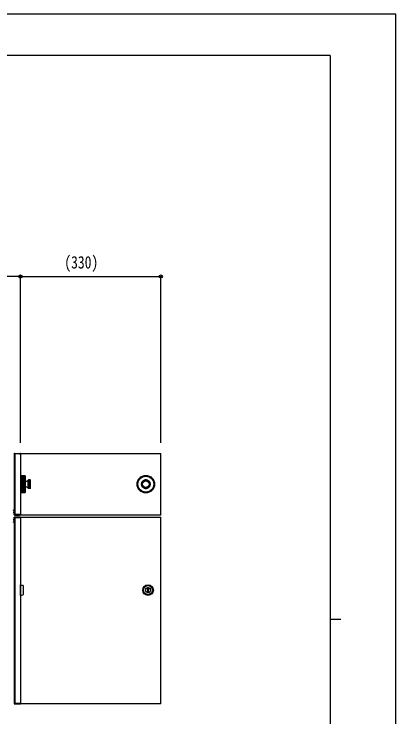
# Model space of a CAD drawing. Units: millimetres, scale not verified. Extents: x -2102 to 2102, y -1485 to 1485.
# Drawn here: x 1204 to 2102, y -167 to 1485 of the extents above; entities that cross this region are included whole.
import ezdxf
from ezdxf.enums import TextEntityAlignment as Align

# ---------------------------------------------------------------- set-up
doc = ezdxf.new("R2010")
doc.units = ezdxf.units.MM
doc.header["$LTSCALE"] = 8
for name, color, linetype in [('0-3_YKK_A1', 4, 'Continuous'), ('0-4_YKK_D', 6, 'Continuous'), ('0-5_YKK_ZWAK', 7, 'Continuous')]:
    doc.layers.add(name, color=color, linetype=linetype)
doc.styles.add('ＭＳ ゴシック', font='')
doc.styles.get('ＭＳ ゴシック').set_extended_font_data('MS Gothic')

msp = doc.modelspace()

# ---------------------------------------------------------------- linework, layer by layer
at = {"layer": '0-3_YKK_A1'}
for p, q in [((1204.403, 451.287), (1204.403, 308.287)), ((1204.403, 451.287), (1204.803, 451.287)), ((1204.793, 452.287), (1204.793, 451.487)), ((1204.793, 452.287), (1205.043, 452.287)), ((1204.803, 451.487), (1204.793, 451.487)), ((1204.803, 451.487), (1204.803, 451.287)), ((1205.043, 452.287), (1205.203, 452.287)), ((1205.043, 452.287), (1205.043, 452.22)), ((1205.203, 452.287), (1549.436, 452.287)), ((1205.339, 451.487), (1205.339, 449.287)), ((1205.339, 447.287), (1205.339, 449.287)), ((1206.139, 447.287), (1205.339, 447.287)), ((1206.139, 452.287), (1206.339, 452.287)), ((1206.139, 451.487), (1206.339, 451.487)), ((1206.139, 451.487), (1206.139, 449.287)), ((1206.139, 449.287), (1206.139, 447.287)), ((1206.339, 452.287), (1206.339, 451.487)), ((1206.339, 452.287), (1210.679, 452.287)), ((1210.679, 451.487), (1206.339, 451.487)), ((1206.339, 451.287), (1206.339, 308.287)), ((1210.679, 451.287), (1206.339, 451.287)), ((1210.679, 451.487), (1210.679, 452.287)), ((1210.679, 452.287), (1216.939, 452.287)), ((1216.939, 451.487), (1210.679, 451.487)), ((1218.139, 451.287), (1210.679, 451.287)), ((1216.939, 451.487), (1216.939, 452.287)), ((1216.939, 452.287), (1218.539, 452.287)), ((1216.939, 451.487), (1218.539, 451.487)), ((1219.339, 451.287), (1218.139, 451.287)), ((1218.539, 451.487), (1218.539, 451.287)), ((1219.339, 451.487), (1219.339, 451.287)), ((1219.339, 451.287), (1219.339, 308.287)), ((1549.436, 307.287), (1549.436, 452.287)), ((1219.339, 400.289), (1219.339, 359.289)), ((1220.239, 400.289), (1219.339, 400.289)), ((1220.239, 400.289), (1220.239, 359.289)), ((1220.239, 359.789), (1220.239, 399.789)), ((1220.239, 399.789), (1221.239, 399.789)), ((1221.739, 399.289), (1230.039, 399.289)), ((1230.143, 399.284), (1221.739, 399.284)), ((1230.145, 399.284), (1221.739, 399.284)), ((1221.739, 360.289), (1221.739, 399.284)), ((1230.317, 399.25), (1221.739, 399.25)), ((1230.514, 399.17), (1221.739, 399.17)), ((1230.667, 399.068), (1221.739, 399.068)), ((1230.825, 398.908), (1221.739, 398.908)), ((1230.933, 398.739), (1221.739, 398.739)), ((1231.017, 398.5), (1221.739, 398.5)), ((1231.039, 398.266), (1221.739, 398.266)), ((1231.039, 397.951), (1221.739, 397.951)), ((1231.039, 397.652), (1221.739, 397.652)), ((1231.039, 397.263), (1221.739, 397.263)), ((1231.039, 396.902), (1221.739, 396.902)), ((1231.039, 361.289), (1231.039, 398.289)), ((1231.039, 396.442), (1221.739, 396.442)), ((1231.039, 396.023), (1221.739, 396.023)), ((1231.039, 395.494), (1221.739, 395.494)), ((1231.039, 395.019), (1221.739, 395.019)), ((1231.039, 394.427), (1221.739, 394.427)), ((1231.039, 393.9), (1221.739, 393.9)), ((1231.039, 393.248), (1221.739, 393.248)), ((1231.039, 392.673), (1221.739, 392.673)), ((1231.039, 391.967), (1221.739, 391.967)), ((1231.039, 391.348), (1221.739, 391.348)), ((1231.039, 390.594), (1221.739, 390.594)), ((1231.039, 389.936), (1221.739, 389.936)), ((1231.039, 389.138), (1221.739, 389.138)), ((1231.039, 388.446), (1221.739, 388.446)), ((1231.039, 387.611), (1221.739, 387.611)), ((1231.039, 386.89), (1221.739, 386.89)), ((1231.039, 386.024), (1221.739, 386.024)), ((1231.039, 385.28), (1221.739, 385.28)), ((1231.039, 384.39), (1221.739, 384.39)), ((1231.039, 383.628), (1221.739, 383.628)), ((1231.039, 382.721), (1221.739, 382.721)), ((1231.039, 381.947), (1221.739, 381.947)), ((1231.039, 381.03), (1221.739, 381.03)), ((1231.039, 380.25), (1221.739, 380.25)), ((1231.139, 369.989), (1231.139, 389.589)), ((1237.739, 370.289), (1237.739, 389.289)), ((1242.239, 389.789), (1238.239, 389.789)), ((1238.239, 388.802), (1238.239, 389.478)), ((1242.964, 389.478), (1238.239, 389.478)), ((1243.239, 388.802), (1238.239, 388.802)), ((1238.239, 386.777), (1238.239, 388.048)), ((1243.239, 388.048), (1238.239, 388.048)), ((1243.239, 386.777), (1238.239, 386.777)), ((1238.239, 383.909), (1238.239, 385.621)), ((1243.239, 385.621), (1238.239, 385.621)), ((1243.239, 383.909), (1238.239, 383.909)), ((1238.239, 380.544), (1238.239, 382.491)), ((1243.239, 382.491), (1238.239, 382.491)), ((1243.239, 380.544), (1238.239, 380.544)), ((1243.239, 370.789), (1243.239, 388.789)), ((1231.039, 379.329), (1221.739, 379.329)), ((1231.039, 378.549), (1221.739, 378.549)), ((1231.039, 377.631), (1221.739, 377.631)), ((1231.039, 376.858), (1221.739, 376.858)), ((1231.039, 375.951), (1221.739, 375.951)), ((1231.039, 375.189), (1221.739, 375.189)), ((1231.039, 374.299), (1221.739, 374.299)), ((1231.039, 373.555), (1221.739, 373.555)), ((1231.039, 372.689), (1221.739, 372.689)), ((1231.039, 371.968), (1221.739, 371.968)), ((1231.039, 371.133), (1221.739, 371.133)), ((1231.039, 370.441), (1221.739, 370.441)), ((1231.039, 369.643), (1221.739, 369.643)), ((1231.039, 368.985), (1221.739, 368.985)), ((1231.039, 368.23), (1221.739, 368.23)), ((1231.039, 367.611), (1221.739, 367.611)), ((1231.039, 366.906), (1221.739, 366.906)), ((1231.039, 366.33), (1221.739, 366.33)), ((1231.039, 365.679), (1221.739, 365.679)), ((1231.039, 365.152), (1221.739, 365.152)), ((1231.039, 364.56), (1221.739, 364.56)), ((1231.039, 364.085), (1221.739, 364.085)), ((1231.039, 363.556), (1221.739, 363.556)), ((1243.239, 379.035), (1238.239, 379.035)), ((1238.239, 379.035), (1238.239, 377.088)), ((1243.239, 377.088), (1238.239, 377.088)), ((1243.239, 375.67), (1238.239, 375.67)), ((1238.239, 375.67), (1238.239, 373.958)), ((1243.239, 373.958), (1238.239, 373.958)), ((1238.239, 372.802), (1238.239, 371.531)), ((1243.239, 372.802), (1238.239, 372.802)), ((1243.239, 371.531), (1238.239, 371.531)), ((1238.239, 370.777), (1238.239, 370.1)), ((1243.239, 370.777), (1238.239, 370.777)), ((1242.964, 370.1), (1238.239, 370.1)), ((1242.239, 369.789), (1238.239, 369.789)), ((1220.239, 359.289), (1219.339, 359.289)), ((1220.239, 359.789), (1221.239, 359.789)), ((1231.039, 363.137), (1221.739, 363.137)), ((1231.039, 362.676), (1221.739, 362.676)), ((1231.039, 362.316), (1221.739, 362.316)), ((1231.039, 361.927), (1221.739, 361.927)), ((1231.039, 361.628), (1221.739, 361.628)), ((1231.039, 361.313), (1221.739, 361.313)), ((1231.017, 361.078), (1221.739, 361.078)), ((1230.933, 360.84), (1221.739, 360.84)), ((1230.825, 360.671), (1221.739, 360.671)), ((1230.667, 360.511), (1221.739, 360.511)), ((1230.514, 360.409), (1221.739, 360.409)), ((1230.317, 360.329), (1221.739, 360.329)), ((1230.143, 360.295), (1221.739, 360.295)), ((1221.739, 360.289), (1230.039, 360.289)), ((1204.403, 308.287), (1204.803, 308.287)), ((1204.403, 301.287), (1204.403, -135.713)), ((1204.403, 301.287), (1204.803, 301.287)), ((1204.793, 308.087), (1204.793, 307.287)), ((1204.793, 308.087), (1204.803, 308.087)), ((1205.043, 307.287), (1204.793, 307.287)), ((1204.793, 302.287), (1204.793, 301.487)), ((1204.793, 302.287), (1205.043, 302.287)), ((1204.803, 301.487), (1204.793, 301.487)), ((1204.803, 308.087), (1204.803, 308.287)), ((1204.803, 301.487), (1204.803, 301.287)), ((1204.839, 297.287), (1204.839, 301.487)), ((1204.839, 297.287), (1204.839, 301.487)), ((1205.043, 307.353), (1205.043, 307.287)), ((1205.043, 307.287), (1205.203, 307.287)), ((1205.043, 302.287), (1205.203, 302.287)), ((1205.043, 302.287), (1205.043, 302.22)), ((1549.436, 307.287), (1205.203, 307.287)), ((1205.203, 302.287), (1549.436, 302.287)), ((1205.339, 310.287), (1205.339, 312.287)), ((1205.339, 308.087), (1205.339, 310.287)), ((1217.839, 302.287), (1205.639, 302.287)), ((1217.839, 302.287), (1205.639, 302.287)), ((1205.839, 301.487), (1205.639, 301.487)), ((1205.639, 297.287), (1205.639, 301.487)), ((1205.839, 301.487), (1205.639, 301.487)), ((1205.639, 297.287), (1205.639, 301.487)), ((1205.839, 301.487), (1217.839, 301.487)), ((1205.839, 301.487), (1217.839, 301.487)), ((1206.139, 308.087), (1206.139, 310.287)), ((1206.139, 308.087), (1206.339, 308.087)), ((1206.139, 307.287), (1206.339, 307.287)), ((1210.679, 308.287), (1206.339, 308.287)), ((1206.339, 307.287), (1206.339, 308.087)), ((1210.679, 308.087), (1206.339, 308.087)), ((1206.339, 307.287), (1210.679, 307.287)), ((1206.339, 301.487), (1206.339, 302.287)), ((1206.339, 301.487), (1206.339, 302.287)), ((1206.339, 301.287), (1206.339, -135.713)), ((1218.539, 301.287), (1206.339, 301.287)), ((1206.339, 301.287), (1206.339, -135.713)), ((1218.539, 301.287), (1206.339, 301.287)), ((1218.139, 308.287), (1210.679, 308.287)), ((1216.939, 308.087), (1210.679, 308.087)), ((1216.939, 308.087), (1216.939, 307.287)), ((1218.539, 308.087), (1216.939, 308.087)), ((1218.539, 307.287), (1216.939, 307.287)), ((1217.839, 302.287), (1218.339, 302.287)), ((1217.839, 302.287), (1218.339, 302.287)), ((1218.339, 301.487), (1217.839, 301.487)), ((1218.339, 301.487), (1217.839, 301.487)), ((1219.339, 308.287), (1218.139, 308.287)), ((1218.339, 302.287), (1218.339, 301.487)), ((1218.339, 302.287), (1218.539, 302.287)), ((1218.339, 302.287), (1218.339, 301.487)), ((1218.339, 302.287), (1218.539, 302.287)), ((1218.339, 301.487), (1218.539, 301.487)), ((1218.339, 301.487), (1218.539, 301.487)), ((1218.539, 308.087), (1218.539, 308.287)), ((1218.539, 301.487), (1218.539, 301.287)), ((1219.339, 301.487), (1218.539, 301.487)), ((1218.539, 301.487), (1218.539, 301.287)), ((1219.339, 301.487), (1218.539, 301.487)), ((1219.339, 301.287), (1218.539, 301.287)), ((1219.339, 301.287), (1218.539, 301.287)), ((1219.339, 308.087), (1219.339, 308.287)), ((1219.339, 301.487), (1219.339, 301.287)), ((1219.339, 301.487), (1219.339, 301.287)), ((1549.436, -136.713), (1549.436, 302.287)), ((1204.839, 297.287), (1205.639, 297.287)), ((1204.839, 297.287), (1205.639, 297.287)), ((1204.839, 280.287), (1204.839, -114.713)), ((1206.339, 280.287), (1204.839, 280.287)), ((1219.339, 143.287), (1219.839, 143.287)), ((1219.339, 118.287), (1219.339, 143.287)), ((1219.839, 118.287), (1219.839, 143.287)), ((1225.539, 141.376), (1225.539, 120.198)), ((1206.339, -114.713), (1204.839, -114.713)), ((1204.839, -131.713), (1204.839, -135.913)), ((1204.839, -131.713), (1205.639, -131.713)), ((1204.839, -131.713), (1204.839, -135.913)), ((1204.839, -131.713), (1205.639, -131.713)), ((1205.639, -131.713), (1205.639, -135.913)), ((1205.639, -131.713), (1205.639, -135.913)), ((1204.403, -135.713), (1204.803, -135.713)), ((1204.793, -135.913), (1204.793, -136.713)), ((1204.793, -135.913), (1204.803, -135.913)), ((1205.043, -136.713), (1204.793, -136.713)), ((1204.803, -135.913), (1204.803, -135.713)), ((1205.043, -136.647), (1205.043, -136.713)), ((1205.043, -136.713), (1205.203, -136.713)), ((1549.436, -136.713), (1205.203, -136.713)), ((1205.639, -135.913), (1205.839, -135.913)), ((1205.839, -135.913), (1205.639, -135.913)), ((1205.639, -135.913), (1205.839, -135.913)), ((1205.839, -135.913), (1205.639, -135.913)), ((1205.839, -136.713), (1205.639, -136.713)), ((1205.839, -136.713), (1205.639, -136.713)), ((1217.839, -135.913), (1205.839, -135.913)), ((1217.839, -135.913), (1205.839, -135.913)), ((1205.839, -136.713), (1217.839, -136.713)), ((1205.839, -136.713), (1217.839, -136.713)), ((1218.539, -135.713), (1206.339, -135.713)), ((1218.539, -135.713), (1206.339, -135.713)), ((1206.339, -135.913), (1206.339, -136.713)), ((1206.339, -135.913), (1206.339, -136.713)), ((1217.839, -135.913), (1218.339, -135.913)), ((1217.839, -135.913), (1218.339, -135.913)), ((1218.539, -135.913), (1218.339, -135.913)), ((1218.539, -135.913), (1218.339, -135.913)), ((1218.539, -136.713), (1218.339, -136.713)), ((1218.539, -136.713), (1218.339, -136.713)), ((1218.539, -135.913), (1218.539, -135.713)), ((1218.539, -135.913), (1218.539, -135.713)), ((1219.339, -135.913), (1219.339, -135.713)), ((1219.339, -135.913), (1219.339, -135.713))]:
    msp.add_line(p, q, dxfattribs=at)
for points in [[(1204.803, 451.487), (1204.811, 451.643), (1204.833, 451.793), (1204.87, 451.931), (1204.92, 452.052), (1204.981, 452.152), (1205.05, 452.226), (1205.125, 452.271), (1205.203, 452.287)], [(1204.803, 308.087), (1204.811, 307.931), (1204.833, 307.78), (1204.87, 307.642), (1204.92, 307.521), (1204.981, 307.421), (1205.05, 307.347), (1205.125, 307.302), (1205.203, 307.287)], [(1204.803, 301.487), (1204.811, 301.643), (1204.833, 301.793), (1204.87, 301.931), (1204.92, 302.052), (1204.981, 302.152), (1205.05, 302.226), (1205.125, 302.271), (1205.203, 302.287)], [(1205.339, 312.287), (1206.139, 312.287), (1206.139, 310.287)], [(1210.679, 308.087), (1210.679, 307.287), (1216.939, 307.287)], [(1219.339, 301.287), (1219.339, -135.713), (1218.539, -135.713)], [(1219.339, 301.287), (1219.339, -135.713), (1218.539, -135.713)], [(1219.839, 143.287), (1222.939, 142.456), (1225.169, 141.859)], [(1219.339, 118.287), (1219.839, 118.287), (1222.939, 119.117), (1225.169, 119.715)], [(1204.803, -135.913), (1204.811, -136.069), (1204.833, -136.22), (1204.87, -136.358), (1204.92, -136.479), (1204.981, -136.579), (1205.05, -136.653), (1205.125, -136.698), (1205.203, -136.713)], [(1218.339, -135.913), (1218.339, -136.713), (1217.839, -136.713)], [(1218.339, -135.913), (1218.339, -136.713), (1217.839, -136.713)]]:
    msp.add_lwpolyline(points, dxfattribs=at)
msp.add_lwpolyline([(1518.536, 135.787), (1518.536, 125.787), (1520.336, 125.787), (1520.336, 135.787)], close=True, dxfattribs=at)
for centre, radius in [((1514.236, 379.787), 20.5), ((1514.236, 379.787), 20), ((1514.236, 379.787), 18.5), ((1514.236, 379.787), 10.1), ((1514.236, 379.787), 9), ((1514.236, 379.787), 8.1), ((1514.236, 379.787), 8), ((1519.436, 130.787), 12.5), ((1519.436, 130.787), 11.072), ((1519.436, 130.787), 10.589), ((1519.436, 130.787), 6), ((1519.436, 130.787), 5.7)]:
    msp.add_circle(centre, radius, dxfattribs=at)
for centre, radius, start, end in [((1206.139, 451.487), 0.8, 90, 180), ((1218.539, 451.487), 0.8, 0, 90), ((1221.239, 399.289), 0.5, 0, 90), ((1230.039, 398.289), 1, 0, 90), ((1504.487, 396.672), 0.3, 210, 30), ((1514.236, 379.787), 19.5, 115.88148, 119.11852), ((1505.996, 397.457), 0.3, 205, 25), ((1514.236, 379.787), 19.5, 110.88148, 114.11852), ((1507.568, 398.108), 0.3, 200, 20), ((1514.236, 379.787), 19.5, 105.88148, 109.11852), ((1509.19, 398.62), 0.3, 195, 15), ((1514.236, 379.787), 19.5, 100.88148, 104.11852), ((1510.85, 398.988), 0.3, 190, 10), ((1514.236, 379.787), 19.5, 95.88148, 99.11852), ((1512.537, 399.21), 0.3, 185, 5), ((1514.236, 379.787), 19.5, 90.88148, 94.11852), ((1514.236, 399.284), 0.3, 180, 0), ((1514.236, 379.787), 19.5, 85.88148, 89.11852), ((1515.936, 399.21), 0.3, 175, 355), ((1514.236, 379.787), 19.5, 80.88148, 84.11852), ((1517.622, 398.988), 0.3, 170, 350), ((1514.236, 379.787), 19.5, 75.88148, 79.11852), ((1519.283, 398.62), 0.3, 165, 345), ((1514.236, 379.787), 19.5, 70.88148, 74.11852), ((1520.905, 398.108), 0.3, 160, 340), ((1514.236, 379.787), 19.5, 65.88148, 69.11852), ((1522.476, 397.457), 0.3, 155, 335), ((1514.236, 379.787), 19.5, 60.88148, 64.11852), ((1523.985, 396.672), 0.3, 150, 330), ((1219.939, 389.784), 0.3, 271, 0), ((1230.939, 389.589), 0.2, 0, 60), ((1233.35, 394.978), 8, 253.95721, 303.27409), ((1231.639, 387.676), 0.5, 180, 256.81404), ((1238.239, 389.289), 0.5, 90, 180), ((1242.239, 388.789), 1, 0, 90), ((1514.236, 379.787), 19.5, 175.88148, 179.11852), ((1494.739, 379.787), 0.3, 270, 90), ((1494.813, 381.486), 0.3, 265, 85), ((1514.236, 379.787), 19.5, 170.88148, 174.11852), ((1495.035, 383.172), 0.3, 260, 80), ((1514.236, 379.787), 19.5, 165.88148, 169.11852), ((1495.403, 384.833), 0.3, 255, 75), ((1514.236, 379.787), 19.5, 160.88148, 164.11852), ((1495.914, 386.455), 0.3, 250, 70), ((1514.236, 379.787), 19.5, 155.88148, 159.11852), ((1496.565, 388.027), 0.3, 245, 65), ((1514.236, 379.787), 19.5, 150.88148, 154.11852), ((1497.351, 389.535), 0.3, 240, 60), ((1514.236, 379.787), 19.5, 145.88148, 149.11852), ((1498.265, 390.97), 0.3, 235, 55), ((1514.236, 379.787), 19.5, 140.88148, 144.11852), ((1499.3, 392.319), 0.3, 230, 50), ((1514.236, 379.787), 19.5, 135.88148, 139.11852), ((1500.449, 393.574), 0.3, 225, 45), ((1514.236, 379.787), 19.5, 130.88148, 134.11852), ((1501.703, 394.723), 0.3, 220, 40), ((1514.236, 379.787), 19.5, 125.88148, 129.11852), ((1503.053, 395.758), 0.3, 215, 35), ((1514.236, 379.787), 19.5, 120.88148, 124.11852), ((1514.236, 379.787), 10, 169.33212, 180.16235), ((1514.236, 379.787), 10, 160.16235, 169.33212), ((1504.588, 382.417), 0.8, 257.03968, 72.45479), ((1514.236, 379.787), 10, 149.33212, 160.16235), ((1514.236, 379.787), 10, 140.16235, 149.33212), ((1506.07, 385.558), 0.8, 237.03968, 52.45479), ((1514.236, 379.787), 10, 129.33212, 140.16235), ((1514.236, 379.787), 10, 120.16235, 129.33212), ((1508.537, 388.003), 0.8, 217.03968, 32.45479), ((1514.236, 379.787), 10, 109.33212, 120.16235), ((1511.691, 389.457), 0.8, 197.03968, 12.45479), ((1514.236, 379.787), 10, 100.16235, 109.33212), ((1514.236, 379.787), 10, 89.33212, 100.16235), ((1515.152, 389.745), 0.8, 177.03968, 352.45479), ((1514.236, 379.787), 10, 80.16235, 89.33212), ((1514.236, 379.787), 10, 69.33212, 80.16235), ((1518.502, 388.831), 0.8, 157.03968, 332.45479), ((1514.236, 379.787), 10, 60.16235, 69.33212), ((1514.236, 379.787), 10, 49.33212, 60.16235), ((1521.338, 386.826), 0.8, 137.03968, 312.45479), ((1514.236, 379.787), 10, 40.16235, 49.33212), ((1514.236, 379.787), 10, 29.33212, 40.16235), ((1523.318, 383.973), 0.8, 117.03968, 292.45479), ((1514.236, 379.787), 10, 20.16235, 29.33212), ((1524.202, 380.614), 0.8, 97.03968, 272.45479), ((1514.236, 379.787), 10, 9.33212, 20.16235), ((1514.236, 379.787), 10, 0.16235, 9.33212), ((1514.236, 379.787), 19.5, 55.88148, 59.11852), ((1525.42, 395.758), 0.3, 145, 325), ((1514.236, 379.787), 19.5, 50.88148, 54.11852), ((1526.769, 394.723), 0.3, 140, 320), ((1514.236, 379.787), 19.5, 45.88148, 49.11852), ((1528.023, 393.574), 0.3, 135, 315), ((1514.236, 379.787), 19.5, 40.88148, 44.11852), ((1529.172, 392.319), 0.3, 130, 310), ((1514.236, 379.787), 19.5, 35.88148, 39.11852), ((1530.208, 390.97), 0.3, 125, 305), ((1514.236, 379.787), 19.5, 30.88148, 34.11852), ((1531.122, 389.535), 0.3, 120, 300), ((1514.236, 379.787), 19.5, 25.88148, 29.11852), ((1531.907, 388.027), 0.3, 115, 295), ((1514.236, 379.787), 19.5, 20.88148, 24.11852), ((1532.558, 386.455), 0.3, 110, 290), ((1514.236, 379.787), 19.5, 15.88148, 19.11852), ((1533.07, 384.833), 0.3, 105, 285), ((1533.438, 383.172), 0.3, 100, 280), ((1514.236, 379.787), 19.5, 10.88148, 14.11852), ((1533.66, 381.486), 0.3, 95, 275), ((1533.734, 379.787), 0.3, 90, 270), ((1514.236, 379.787), 19.5, 5.88148, 9.11852), ((1514.236, 379.787), 19.5, 0.88148, 4.11852), ((1219.939, 369.795), 0.3, 0, 89), ((1230.939, 369.989), 0.2, 300, 0), ((1231.639, 371.903), 0.5, 103.18596, 180), ((1233.35, 364.601), 8, 56.72591, 103.18596), ((1238.239, 370.289), 0.5, 180, 270), ((1242.239, 370.789), 1, 270, 0), ((1514.236, 379.787), 19.5, 180.88148, 184.11852), ((1494.813, 378.087), 0.3, 275, 95), ((1514.236, 379.787), 19.5, 185.88148, 189.11852), ((1495.035, 376.401), 0.3, 280, 100), ((1514.236, 379.787), 19.5, 190.88148, 194.11852), ((1495.403, 374.74), 0.3, 285, 105), ((1514.236, 379.787), 19.5, 195.88148, 199.11852), ((1495.914, 373.118), 0.3, 290, 110), ((1514.236, 379.787), 19.5, 200.88148, 204.11852), ((1496.565, 371.546), 0.3, 295, 115), ((1514.236, 379.787), 19.5, 205.88148, 209.11852), ((1497.351, 370.038), 0.3, 300, 120), ((1514.236, 379.787), 19.5, 210.88148, 214.11852), ((1498.265, 368.603), 0.3, 305, 125), ((1514.236, 379.787), 19.5, 215.88148, 219.11852), ((1499.3, 367.254), 0.3, 310, 130), ((1514.236, 379.787), 19.5, 220.88148, 224.11852), ((1500.449, 366), 0.3, 315, 135), ((1514.236, 379.787), 19.5, 225.88148, 229.11852), ((1501.703, 364.85), 0.3, 320, 140), ((1514.236, 379.787), 19.5, 230.88148, 234.11852), ((1503.053, 363.815), 0.3, 325, 145), ((1514.236, 379.787), 19.5, 235.88148, 239.11852), ((1514.236, 379.787), 10, 180.16235, 189.33212), ((1504.271, 378.959), 0.8, 277.03968, 92.45479), ((1514.236, 379.787), 10, 189.33212, 200.16235), ((1505.155, 375.6), 0.8, 297.03968, 112.45479), ((1514.236, 379.787), 10, 200.16235, 209.33212), ((1514.236, 379.787), 10, 209.33212, 220.16235), ((1507.134, 372.747), 0.8, 317.03968, 132.45479), ((1514.236, 379.787), 10, 220.16235, 229.33212), ((1514.236, 379.787), 10, 229.33212, 240.16235), ((1509.97, 370.742), 0.8, 337.03968, 152.45479), ((1514.236, 379.787), 10, 240.16235, 249.33212), ((1514.236, 379.787), 10, 249.33212, 260.16235), ((1514.236, 379.787), 10, 260.16235, 269.33212), ((1513.321, 369.829), 0.8, 357.03968, 172.45479), ((1514.236, 379.787), 10, 269.33212, 280.16235), ((1516.782, 370.116), 0.8, 17.03968, 192.45479), ((1514.236, 379.787), 10, 280.16235, 289.33212), ((1514.236, 379.787), 10, 289.33212, 300.16235), ((1519.936, 371.57), 0.8, 37.03968, 212.45479), ((1514.236, 379.787), 10, 300.16235, 309.33212), ((1514.236, 379.787), 10, 309.33212, 320.16235), ((1522.402, 374.015), 0.8, 57.03968, 232.45479), ((1514.236, 379.787), 10, 320.16235, 329.33212), ((1514.236, 379.787), 10, 329.33212, 340.16235), ((1523.884, 377.156), 0.8, 77.03968, 252.45479), ((1514.236, 379.787), 10, 340.16235, 349.33212), ((1514.236, 379.787), 10, 349.33212, 0.16235), ((1514.236, 379.787), 19.5, 300.88148, 304.11852), ((1525.42, 363.815), 0.3, 35, 215), ((1514.236, 379.787), 19.5, 305.88148, 309.11852), ((1526.769, 364.85), 0.3, 40, 220), ((1514.236, 379.787), 19.5, 310.88148, 314.11852), ((1528.023, 366), 0.3, 45, 225), ((1514.236, 379.787), 19.5, 315.88148, 319.11852), ((1529.172, 367.254), 0.3, 50, 230), ((1514.236, 379.787), 19.5, 320.88148, 324.11852), ((1530.208, 368.603), 0.3, 55, 235), ((1514.236, 379.787), 19.5, 325.88148, 329.11852), ((1531.122, 370.038), 0.3, 60, 240), ((1514.236, 379.787), 19.5, 330.88148, 334.11852), ((1531.907, 371.546), 0.3, 65, 245), ((1514.236, 379.787), 19.5, 335.88148, 339.11852), ((1532.558, 373.118), 0.3, 70, 250), ((1514.236, 379.787), 19.5, 340.88148, 344.11852), ((1533.07, 374.74), 0.3, 75, 255), ((1533.438, 376.401), 0.3, 80, 260), ((1514.236, 379.787), 19.5, 345.88148, 349.11852), ((1533.66, 378.087), 0.3, 85, 265), ((1514.236, 379.787), 19.5, 350.88148, 354.11852), ((1514.236, 379.787), 19.5, 355.88148, 359.11852), ((1221.239, 360.289), 0.5, 270, 0), ((1230.039, 361.289), 1, 270, 0), ((1504.487, 362.901), 0.3, 330, 150), ((1514.236, 379.787), 19.5, 240.88148, 244.11852), ((1505.996, 362.116), 0.3, 335, 155), ((1514.236, 379.787), 19.5, 245.88148, 249.11852), ((1507.568, 361.465), 0.3, 340, 160), ((1514.236, 379.787), 19.5, 250.88148, 254.11852), ((1509.19, 360.953), 0.3, 345, 165), ((1514.236, 379.787), 19.5, 255.88148, 259.11852), ((1510.85, 360.585), 0.3, 350, 170), ((1514.236, 379.787), 19.5, 260.88148, 264.11852), ((1512.537, 360.363), 0.3, 355, 175), ((1514.236, 379.787), 19.5, 265.88148, 269.11852), ((1514.236, 360.289), 0.3, 0, 180), ((1514.236, 379.787), 19.5, 270.88148, 274.11852), ((1515.936, 360.363), 0.3, 5, 185), ((1514.236, 379.787), 19.5, 275.88148, 279.11852), ((1517.622, 360.585), 0.3, 10, 190), ((1514.236, 379.787), 19.5, 280.88148, 284.11852), ((1519.283, 360.953), 0.3, 15, 195), ((1514.236, 379.787), 19.5, 285.88148, 289.11852), ((1520.905, 361.465), 0.3, 20, 200), ((1514.236, 379.787), 19.5, 290.88148, 294.11852), ((1522.476, 362.116), 0.3, 25, 205), ((1514.236, 379.787), 19.5, 295.88148, 299.11852), ((1523.985, 362.901), 0.3, 30, 210), ((1197.72, 315.287), 6.685, 324.03574, 35.96426), ((1197.72, 293.787), 6.685, 324.03574, 35.96426), ((1205.639, 301.487), 0.8, 90, 180), ((1205.639, 301.487), 0.8, 90, 180), ((1206.139, 308.087), 0.8, 180, 270), ((1218.539, 308.087), 0.8, 270, 0), ((1218.539, 301.487), 0.8, 0, 90), ((1218.539, 301.487), 0.8, 0, 90), ((1225.039, 141.376), 0.5, 0, 75), ((1225.039, 120.198), 0.5, 285, 0), ((1205.639, -135.913), 0.8, 180, 270), ((1205.639, -135.913), 0.8, 180, 270), ((1218.539, -135.913), 0.8, 270, 0), ((1218.539, -135.913), 0.8, 270, 0)]:
    msp.add_arc(centre, radius, start, end, dxfattribs=at)
at = {"layer": '0-4_YKK_D'}
for p, q in [((1219.339, 868), (829.539, 868)), ((1219.339, 477.073), (1219.339, 869)), ((1219.339, 477.073), (1219.339, 869)), ((1219.339, 868), (1549.436, 868)), ((1549.436, 477.073), (1549.436, 869))]:
    msp.add_line(p, q, dxfattribs=at)
for centre in [(1219.339, 868), (1549.436, 868)]:
    msp.add_circle(centre, 3.75, dxfattribs=at)
at = {"layer": '0-5_YKK_ZWAK'}
for p, q in [((1947.51, 1387.5), (-1952.49, 1387.5)), ((1947.51, 1387.5), (1947.51, -1262.5)), ((1947.51, 62.5), (1972.51, 62.5))]:
    msp.add_line(p, q, dxfattribs=at)
msp.add_lwpolyline([(-2102.5, -1485), (2102.5, -1485), (2102.5, 1485), (-2102.5, 1485)], close=True, dxfattribs=at)

# ---------------------------------------------------------------- texts
at = {"layer": '0-4_YKK_D', "style": 'ＭＳ ゴシック', "width": 0.8}
msp.add_text('(330)', height=29.33, dxfattribs=at).set_placement((1322.521, 878), align=Align.BOTTOM_LEFT)

doc.saveas('drawing.dxf')
